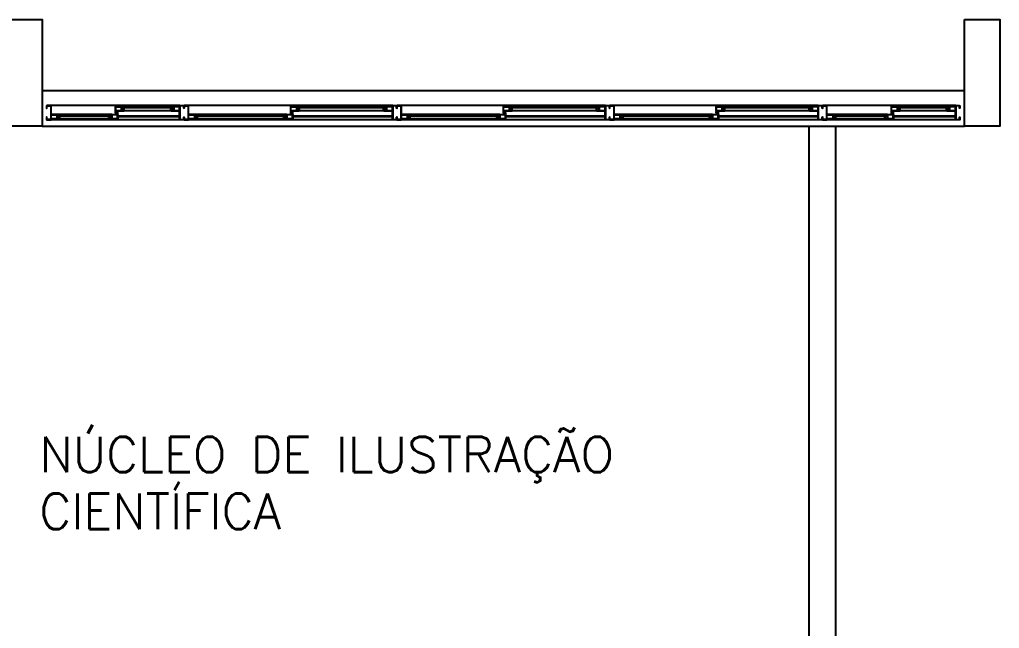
# Model space of a CAD drawing. Header units: millimetres. Extents: x 2801 to 3319, y 1187 to 1422.
# Drawn here: x 3144.62 to 3150.15, y 1280.17 to 1283.6 of the extents above; entities that cross this region are included whole.
import ezdxf

# ---------------------------------------------------------------- set-up
doc = ezdxf.new("R2010")
doc.units = ezdxf.units.MM
for name, color, linetype in [('AR-ALV', 2, 'Continuous'), ('AR-ESQ', 1, 'Continuous'), ('AR-ESTC', 3, 'Continuous'), ('AR-PEITORIL', 1, 'Continuous'), ('DT-ESQ-BAGUETE-C', 2, 'Continuous'), ('DT-ESQ-BAGUETE-V', 1, 'Continuous'), ('DT-ESQ-CHAPA DOBRADA-V', 1, 'Continuous'), ('DT-ESQ-PERFIL CADEIRA-C', 2, 'Continuous'), ('DT-ESQ-PERFIL CADEIRA-V', 1, 'Continuous'), ('DT-ESQ-PERFIL U SIMPLES-C', 2, 'Continuous'), ('DT-ESQ-PERFIL U-C', 2, 'Continuous'), ('DT-ESQ-PERFIL U-V', 1, 'Continuous'), ('DT-ESQ-VIDRO-C', 2, 'Continuous'), ('TEXTO', 2, 'Continuous')]:
    doc.layers.add(name, color=color, linetype=linetype)
doc.styles.add('UNB-100', font='simplex.shx', dxfattribs={"height": 0.2})

# ---------------------------------------------------------------- blocks, each defined once
blk = doc.blocks.new('EF65-P')
at = {"layer": 'DT-ESQ-BAGUETE-C', "ltscale": 0.1}
for points in [[(0.4225, -0.055), (0.409, -0.055), (0.409, -0.0535), (0.422, -0.0535, 0.414214), (0.4225, -0.053), (0.4225, -0.042, 0.414214), (0.422, -0.0415), (0.409, -0.0415), (0.409, -0.04), (0.4225, -0.04, -0.414214), (0.424, -0.0415), (0.424, -0.0535, -0.414214)], [(0.7015, -0.055), (0.715, -0.055), (0.715, -0.0535), (0.702, -0.0535, -0.414214), (0.7015, -0.053), (0.7015, -0.042, -0.414214), (0.702, -0.0415), (0.715, -0.0415), (0.715, -0.04), (0.7015, -0.04, 0.414214), (0.7, -0.0415), (0.7, -0.0535, 0.414214)], [(1.41, -0.055), (1.3965, -0.055), (1.3965, -0.0535), (1.4095, -0.0535, 0.414214), (1.41, -0.053), (1.41, -0.042, 0.414214), (1.4095, -0.0415), (1.3965, -0.0415), (1.3965, -0.04), (1.41, -0.04, -0.414214), (1.4115, -0.0415), (1.4115, -0.0535, -0.414214)], [(1.9015, -0.055), (1.915, -0.055), (1.915, -0.0535), (1.902, -0.0535, -0.414214), (1.9015, -0.053), (1.9015, -0.042, -0.414214), (1.902, -0.0415), (1.915, -0.0415), (1.915, -0.04), (1.9015, -0.04, 0.414214), (1.9, -0.0415), (1.9, -0.0535, 0.414214)], [(2.61, -0.055), (2.5965, -0.055), (2.5965, -0.0535), (2.6095, -0.0535, 0.414214), (2.61, -0.053), (2.61, -0.042, 0.414214), (2.6095, -0.0415), (2.5965, -0.0415), (2.5965, -0.04), (2.61, -0.04, -0.414214), (2.6115, -0.0415), (2.6115, -0.0535, -0.414214)], [(3.1015, -0.055), (3.115, -0.055), (3.115, -0.0535), (3.102, -0.0535, -0.414214), (3.1015, -0.053), (3.1015, -0.042, -0.414214), (3.102, -0.0415), (3.115, -0.0415), (3.115, -0.04), (3.1015, -0.04, 0.414214), (3.1, -0.0415), (3.1, -0.0535, 0.414214)], [(3.81, -0.055), (3.7965, -0.055), (3.7965, -0.0535), (3.8095, -0.0535, 0.414214), (3.81, -0.053), (3.81, -0.042, 0.414214), (3.8095, -0.0415), (3.7965, -0.0415), (3.7965, -0.04), (3.81, -0.04, -0.414214), (3.8115, -0.0415), (3.8115, -0.0535, -0.414214)], [(4.3015, -0.055), (4.315, -0.055), (4.315, -0.0535), (4.302, -0.0535, -0.414214), (4.3015, -0.053), (4.3015, -0.042, -0.414214), (4.302, -0.0415), (4.315, -0.0415), (4.315, -0.04), (4.3015, -0.04, 0.414214), (4.3, -0.0415), (4.3, -0.0535, 0.414214)], [(4.7975, -0.055), (4.784, -0.055), (4.784, -0.0535), (4.797, -0.0535, 0.414214), (4.7975, -0.053), (4.7975, -0.042, 0.414214), (4.797, -0.0415), (4.784, -0.0415), (4.784, -0.04), (4.7975, -0.04, -0.414214), (4.799, -0.0415), (4.799, -0.0535, -0.414214)], [(5.0765, -0.055), (5.09, -0.055), (5.09, -0.0535), (5.077, -0.0535, -0.414214), (5.0765, -0.053), (5.0765, -0.042, -0.414214), (5.077, -0.0415), (5.09, -0.0415), (5.09, -0.04), (5.0765, -0.04, 0.414214), (5.075, -0.0415), (5.075, -0.0535, 0.414214)], [(0.0735, -0.1), (0.06, -0.1), (0.06, -0.0985), (0.073, -0.0985, 0.414214), (0.0735, -0.098), (0.0735, -0.087, 0.414214), (0.073, -0.0865), (0.06, -0.0865), (0.06, -0.085), (0.0735, -0.085, -0.414214), (0.075, -0.0865), (0.075, -0.0985, -0.414214)], [(0.339, -0.1), (0.3525, -0.1), (0.3525, -0.0985), (0.3395, -0.0985, -0.414214), (0.339, -0.098), (0.339, -0.087, -0.414214), (0.3395, -0.0865), (0.3525, -0.0865), (0.3525, -0.085), (0.339, -0.085, 0.414214), (0.3375, -0.0865), (0.3375, -0.0985, 0.414214)], [(0.8485, -0.1), (0.835, -0.1), (0.835, -0.0985), (0.848, -0.0985, 0.414214), (0.8485, -0.098), (0.8485, -0.087, 0.414214), (0.848, -0.0865), (0.835, -0.0865), (0.835, -0.085), (0.8485, -0.085, -0.414214), (0.85, -0.0865), (0.85, -0.0985, -0.414214)], [(1.3265, -0.1), (1.34, -0.1), (1.34, -0.0985), (1.327, -0.0985, -0.414214), (1.3265, -0.098), (1.3265, -0.087, -0.414214), (1.327, -0.0865), (1.34, -0.0865), (1.34, -0.085), (1.3265, -0.085, 0.414214), (1.325, -0.0865), (1.325, -0.0985, 0.414214)], [(2.0485, -0.1), (2.035, -0.1), (2.035, -0.0985), (2.048, -0.0985, 0.414214), (2.0485, -0.098), (2.0485, -0.087, 0.414214), (2.048, -0.0865), (2.035, -0.0865), (2.035, -0.085), (2.0485, -0.085, -0.414214), (2.05, -0.0865), (2.05, -0.0985, -0.414214)], [(2.5265, -0.1), (2.54, -0.1), (2.54, -0.0985), (2.527, -0.0985, -0.414214), (2.5265, -0.098), (2.5265, -0.087, -0.414214), (2.527, -0.0865), (2.54, -0.0865), (2.54, -0.085), (2.5265, -0.085, 0.414214), (2.525, -0.0865), (2.525, -0.0985, 0.414214)], [(3.2485, -0.1), (3.235, -0.1), (3.235, -0.0985), (3.248, -0.0985, 0.414214), (3.2485, -0.098), (3.2485, -0.087, 0.414214), (3.248, -0.0865), (3.235, -0.0865), (3.235, -0.085), (3.2485, -0.085, -0.414214), (3.25, -0.0865), (3.25, -0.0985, -0.414214)], [(3.7265, -0.1), (3.74, -0.1), (3.74, -0.0985), (3.727, -0.0985, -0.414214), (3.7265, -0.098), (3.7265, -0.087, -0.414214), (3.727, -0.0865), (3.74, -0.0865), (3.74, -0.085), (3.7265, -0.085, 0.414214), (3.725, -0.0865), (3.725, -0.0985, 0.414214)], [(4.4485, -0.1), (4.435, -0.1), (4.435, -0.0985), (4.448, -0.0985, 0.414214), (4.4485, -0.098), (4.4485, -0.087, 0.414214), (4.448, -0.0865), (4.435, -0.0865), (4.435, -0.085), (4.4485, -0.085, -0.414214), (4.45, -0.0865), (4.45, -0.0985, -0.414214)], [(4.714, -0.1), (4.7275, -0.1), (4.7275, -0.0985), (4.7145, -0.0985, -0.414214), (4.714, -0.098), (4.714, -0.087, -0.414214), (4.7145, -0.0865), (4.7275, -0.0865), (4.7275, -0.085), (4.714, -0.085, 0.414214), (4.7125, -0.0865), (4.7125, -0.0985, 0.414214)]]:
    blk.add_lwpolyline(points, format="xyb", close=True, dxfattribs=at)
at = {"layer": 'DT-ESQ-BAGUETE-V', "ltscale": 0.1}
for p, q in [((0.4225, -0.04), (0.7015, -0.04)), ((1.41, -0.04), (1.9015, -0.04)), ((2.61, -0.04), (3.1015, -0.04)), ((3.81, -0.04), (4.3015, -0.04)), ((4.7975, -0.04), (5.0765, -0.04)), ((0.0735, -0.085), (0.339, -0.085)), ((0.8485, -0.085), (1.3265, -0.085)), ((2.0485, -0.085), (2.5265, -0.085)), ((3.2485, -0.085), (3.7265, -0.085)), ((4.4485, -0.085), (4.714, -0.085))]:
    blk.add_line(p, q, dxfattribs=at)
at = {"layer": 'DT-ESQ-CHAPA DOBRADA-V', "ltscale": 0.1}
for p, q in [((0.025, -0.052), (0.374, -0.052)), ((0.025, -0.055), (0.374, -0.055)), ((0.8, -0.052), (1.3615, -0.052)), ((0.8, -0.055), (1.3615, -0.055)), ((2, -0.052), (2.5615, -0.052)), ((2, -0.055), (2.5615, -0.055)), ((3.2, -0.052), (3.7615, -0.052)), ((3.2, -0.055), (3.7615, -0.055)), ((4.4, -0.052), (4.749, -0.052)), ((4.4, -0.055), (4.749, -0.055))]:
    blk.add_line(p, q, dxfattribs=at)
at = {"layer": 'DT-ESQ-PERFIL CADEIRA-C', "ltscale": 0.1}
for p, q in [((0.025, -0.1085), (0.0735, -0.1085)), ((0.3855, -0.1085), (0.339, -0.1085)), ((0.376, -0.0635), (0.4225, -0.0635)), ((0.75, -0.0635), (0.7015, -0.0635)), ((0.8, -0.1085), (0.8485, -0.1085)), ((1.373, -0.1085), (1.3265, -0.1085)), ((1.3635, -0.0635), (1.41, -0.0635)), ((1.95, -0.0635), (1.9015, -0.0635)), ((2, -0.1085), (2.0485, -0.1085)), ((2.573, -0.1085), (2.5265, -0.1085)), ((2.5635, -0.0635), (2.61, -0.0635)), ((3.15, -0.0635), (3.1015, -0.0635)), ((3.2, -0.1085), (3.2485, -0.1085)), ((3.773, -0.1085), (3.7265, -0.1085)), ((3.7635, -0.0635), (3.81, -0.0635)), ((4.35, -0.0635), (4.3015, -0.0635)), ((4.4, -0.1085), (4.4485, -0.1085)), ((4.7605, -0.1085), (4.714, -0.1085)), ((4.751, -0.0635), (4.7975, -0.0635)), ((5.125, -0.0635), (5.0765, -0.0635))]:
    blk.add_line(p, q, dxfattribs=at)
for points in [[(0.4225, -0.062, -1), (0.4225, -0.065), (0.376, -0.065, -0.414214), (0.374, -0.063), (0.374, -0.042, -0.414214), (0.376, -0.04), (0.4075, -0.04, -0.414214), (0.409, -0.0415), (0.409, -0.062)], [(0.409, -0.0635, -0.198913), (0.4079, -0.0631, -0.198913), (0.4075, -0.062), (0.4075, -0.042, 0.414214), (0.407, -0.0415), (0.376, -0.0415, 0.414214), (0.3755, -0.042), (0.3755, -0.063, 0.414214), (0.376, -0.0635)], [(0.7015, -0.065), (0.75, -0.065), (0.75, -0.0635), (0.715, -0.0635, 0.198912), (0.7161, -0.0631, 0.198913), (0.7165, -0.062), (0.7165, -0.042, -0.414214), (0.717, -0.0415), (0.75, -0.0415), (0.75, -0.04), (0.7165, -0.04, 0.414214), (0.715, -0.0415), (0.715, -0.0535), (0.715, -0.055), (0.715, -0.062), (0.7015, -0.062, 1)], [(1.41, -0.062, -1), (1.41, -0.065), (1.3635, -0.065, -0.414214), (1.3615, -0.063), (1.3615, -0.042, -0.414214), (1.3635, -0.04), (1.395, -0.04, -0.414214), (1.3965, -0.0415), (1.3965, -0.062)], [(1.3965, -0.0635, -0.198913), (1.3954, -0.0631, -0.198913), (1.395, -0.062), (1.395, -0.042, 0.414214), (1.3945, -0.0415), (1.3635, -0.0415, 0.414214), (1.363, -0.042), (1.363, -0.063, 0.414214), (1.3635, -0.0635)], [(1.9015, -0.065), (1.95, -0.065), (1.95, -0.0635), (1.915, -0.0635, 0.198912), (1.9161, -0.0631, 0.198913), (1.9165, -0.062), (1.9165, -0.042, -0.414214), (1.917, -0.0415), (1.95, -0.0415), (1.95, -0.04), (1.9165, -0.04, 0.414214), (1.915, -0.0415), (1.915, -0.0535), (1.915, -0.055), (1.915, -0.062), (1.9015, -0.062, 1)], [(2.61, -0.062, -1), (2.61, -0.065), (2.5635, -0.065, -0.414214), (2.5615, -0.063), (2.5615, -0.042, -0.414214), (2.5635, -0.04), (2.595, -0.04, -0.414214), (2.5965, -0.0415), (2.5965, -0.062)], [(2.5965, -0.0635, -0.198913), (2.5954, -0.0631, -0.198913), (2.595, -0.062), (2.595, -0.042, 0.414214), (2.5945, -0.0415), (2.5635, -0.0415, 0.414214), (2.563, -0.042), (2.563, -0.063, 0.414214), (2.5635, -0.0635)], [(3.1015, -0.065), (3.15, -0.065), (3.15, -0.0635), (3.115, -0.0635, 0.198912), (3.1161, -0.0631, 0.198913), (3.1165, -0.062), (3.1165, -0.042, -0.414214), (3.117, -0.0415), (3.15, -0.0415), (3.15, -0.04), (3.1165, -0.04, 0.414214), (3.115, -0.0415), (3.115, -0.0535), (3.115, -0.055), (3.115, -0.062), (3.1015, -0.062, 1)], [(3.81, -0.062, -1), (3.81, -0.065), (3.7635, -0.065, -0.414214), (3.7615, -0.063), (3.7615, -0.042, -0.414214), (3.7635, -0.04), (3.795, -0.04, -0.414214), (3.7965, -0.0415), (3.7965, -0.062)], [(3.7965, -0.0635, -0.198913), (3.7954, -0.0631, -0.198913), (3.795, -0.062), (3.795, -0.042, 0.414214), (3.7945, -0.0415), (3.7635, -0.0415, 0.414214), (3.763, -0.042), (3.763, -0.063, 0.414214), (3.7635, -0.0635)], [(4.3015, -0.065), (4.35, -0.065), (4.35, -0.0635), (4.315, -0.0635, 0.198912), (4.3161, -0.0631, 0.198913), (4.3165, -0.062), (4.3165, -0.042, -0.414214), (4.317, -0.0415), (4.35, -0.0415), (4.35, -0.04), (4.3165, -0.04, 0.414214), (4.315, -0.0415), (4.315, -0.0535), (4.315, -0.055), (4.315, -0.062), (4.3015, -0.062, 1)], [(4.7975, -0.062, -1), (4.7975, -0.065), (4.751, -0.065, -0.414214), (4.749, -0.063), (4.749, -0.042, -0.414214), (4.751, -0.04), (4.7825, -0.04, -0.414214), (4.784, -0.0415), (4.784, -0.062)], [(4.784, -0.0635, -0.198913), (4.7829, -0.0631, -0.198913), (4.7825, -0.062), (4.7825, -0.042, 0.414214), (4.782, -0.0415), (4.751, -0.0415, 0.414214), (4.7505, -0.042), (4.7505, -0.063, 0.414214), (4.751, -0.0635)], [(5.0765, -0.065), (5.125, -0.065), (5.125, -0.0635), (5.09, -0.0635, 0.198912), (5.0911, -0.0631, 0.198913), (5.0915, -0.062), (5.0915, -0.042, -0.414214), (5.092, -0.0415), (5.125, -0.0415), (5.125, -0.04), (5.0915, -0.04, 0.414214), (5.09, -0.0415), (5.09, -0.0535), (5.09, -0.055), (5.09, -0.062), (5.0765, -0.062, 1)], [(0.0735, -0.11), (0.025, -0.11), (0.025, -0.1085), (0.06, -0.1085, -0.198912), (0.0589, -0.1081, -0.198913), (0.0585, -0.107), (0.0585, -0.087, 0.414214), (0.058, -0.0865), (0.025, -0.0865), (0.025, -0.085), (0.0585, -0.085, -0.414214), (0.06, -0.0865), (0.06, -0.0985), (0.06, -0.1), (0.06, -0.107), (0.0735, -0.107, -1)], [(0.339, -0.107, 1), (0.339, -0.11), (0.3855, -0.11, 0.414214), (0.3875, -0.108), (0.3875, -0.087, 0.414214), (0.3855, -0.085), (0.354, -0.085, 0.414214), (0.3525, -0.0865), (0.3525, -0.107)], [(0.3525, -0.1085, 0.198913), (0.3536, -0.1081, 0.198913), (0.354, -0.107), (0.354, -0.087, -0.414214), (0.3545, -0.0865), (0.3855, -0.0865, -0.414214), (0.386, -0.087), (0.386, -0.108, -0.414214), (0.3855, -0.1085)], [(0.8485, -0.11), (0.8, -0.11), (0.8, -0.1085), (0.835, -0.1085, -0.198912), (0.8339, -0.1081, -0.198913), (0.8335, -0.107), (0.8335, -0.087, 0.414214), (0.833, -0.0865), (0.8, -0.0865), (0.8, -0.085), (0.8335, -0.085, -0.414214), (0.835, -0.0865), (0.835, -0.0985), (0.835, -0.1), (0.835, -0.107), (0.8485, -0.107, -1)], [(1.3265, -0.107, 1), (1.3265, -0.11), (1.373, -0.11, 0.414214), (1.375, -0.108), (1.375, -0.087, 0.414214), (1.373, -0.085), (1.3415, -0.085, 0.414214), (1.34, -0.0865), (1.34, -0.107)], [(1.34, -0.1085, 0.198913), (1.3411, -0.1081, 0.198913), (1.3415, -0.107), (1.3415, -0.087, -0.414214), (1.342, -0.0865), (1.373, -0.0865, -0.414214), (1.3735, -0.087), (1.3735, -0.108, -0.414214), (1.373, -0.1085)], [(2.0485, -0.11), (2, -0.11), (2, -0.1085), (2.035, -0.1085, -0.198912), (2.0339, -0.1081, -0.198913), (2.0335, -0.107), (2.0335, -0.087, 0.414214), (2.033, -0.0865), (2, -0.0865), (2, -0.085), (2.0335, -0.085, -0.414214), (2.035, -0.0865), (2.035, -0.0985), (2.035, -0.1), (2.035, -0.107), (2.0485, -0.107, -1)], [(2.5265, -0.107, 1), (2.5265, -0.11), (2.573, -0.11, 0.414214), (2.575, -0.108), (2.575, -0.087, 0.414214), (2.573, -0.085), (2.5415, -0.085, 0.414214), (2.54, -0.0865), (2.54, -0.107)], [(2.54, -0.1085, 0.198913), (2.5411, -0.1081, 0.198913), (2.5415, -0.107), (2.5415, -0.087, -0.414214), (2.542, -0.0865), (2.573, -0.0865, -0.414214), (2.5735, -0.087), (2.5735, -0.108, -0.414214), (2.573, -0.1085)], [(3.2485, -0.11), (3.2, -0.11), (3.2, -0.1085), (3.235, -0.1085, -0.198912), (3.2339, -0.1081, -0.198913), (3.2335, -0.107), (3.2335, -0.087, 0.414214), (3.233, -0.0865), (3.2, -0.0865), (3.2, -0.085), (3.2335, -0.085, -0.414214), (3.235, -0.0865), (3.235, -0.0985), (3.235, -0.1), (3.235, -0.107), (3.2485, -0.107, -1)], [(3.7265, -0.107, 1), (3.7265, -0.11), (3.773, -0.11, 0.414214), (3.775, -0.108), (3.775, -0.087, 0.414214), (3.773, -0.085), (3.7415, -0.085, 0.414214), (3.74, -0.0865), (3.74, -0.107)], [(3.74, -0.1085, 0.198913), (3.7411, -0.1081, 0.198913), (3.7415, -0.107), (3.7415, -0.087, -0.414214), (3.742, -0.0865), (3.773, -0.0865, -0.414214), (3.7735, -0.087), (3.7735, -0.108, -0.414214), (3.773, -0.1085)], [(4.4485, -0.11), (4.4, -0.11), (4.4, -0.1085), (4.435, -0.1085, -0.198912), (4.4339, -0.1081, -0.198913), (4.4335, -0.107), (4.4335, -0.087, 0.414214), (4.433, -0.0865), (4.4, -0.0865), (4.4, -0.085), (4.4335, -0.085, -0.414214), (4.435, -0.0865), (4.435, -0.0985), (4.435, -0.1), (4.435, -0.107), (4.4485, -0.107, -1)], [(4.714, -0.107, 1), (4.714, -0.11), (4.7605, -0.11, 0.414214), (4.7625, -0.108), (4.7625, -0.087, 0.414214), (4.7605, -0.085), (4.729, -0.085, 0.414214), (4.7275, -0.0865), (4.7275, -0.107)], [(4.7275, -0.1085, 0.198913), (4.7286, -0.1081, 0.198913), (4.729, -0.107), (4.729, -0.087, -0.414214), (4.7295, -0.0865), (4.7605, -0.0865, -0.414214), (4.761, -0.087), (4.761, -0.108, -0.414214), (4.7605, -0.1085)]]:
    blk.add_lwpolyline(points, format="xyb", close=True, dxfattribs=at)
at = {"layer": 'DT-ESQ-PERFIL CADEIRA-V', "ltscale": 0.1}
for p, q in [((0.0735, -0.11), (0.339, -0.11)), ((0.4075, -0.065), (0.7015, -0.065)), ((0.8485, -0.11), (1.3265, -0.11)), ((1.395, -0.065), (1.9015, -0.065)), ((2.0485, -0.11), (2.5265, -0.11)), ((2.595, -0.065), (3.1015, -0.065)), ((3.2485, -0.11), (3.7265, -0.11)), ((3.795, -0.065), (4.3015, -0.065)), ((4.4485, -0.11), (4.714, -0.11)), ((4.7825, -0.065), (5.0765, -0.065))]:
    blk.add_line(p, q, dxfattribs=at)
at = {"layer": 'DT-ESQ-PERFIL U SIMPLES-C', "ltscale": 0.1}
for points in [[(0.376, -0.077), (0.384, -0.077), (0.384, -0.0755), (0.376, -0.0755, -0.414214), (0.3755, -0.075), (0.3755, -0.067, -0.414214), (0.376, -0.0665), (0.384, -0.0665), (0.384, -0.065), (0.376, -0.065, 0.414214), (0.374, -0.067), (0.374, -0.075, 0.414214)], [(0.3855, -0.073), (0.3775, -0.073), (0.3775, -0.0745), (0.3855, -0.0745, -0.414214), (0.386, -0.075), (0.386, -0.083, -0.414214), (0.3855, -0.0835), (0.3775, -0.0835), (0.3775, -0.085), (0.3855, -0.085, 0.414214), (0.3875, -0.083), (0.3875, -0.075, 0.414214)], [(1.3635, -0.077), (1.3715, -0.077), (1.3715, -0.0755), (1.3635, -0.0755, -0.414214), (1.363, -0.075), (1.363, -0.067, -0.414214), (1.3635, -0.0665), (1.3715, -0.0665), (1.3715, -0.065), (1.3635, -0.065, 0.414214), (1.3615, -0.067), (1.3615, -0.075, 0.414214)], [(1.373, -0.073), (1.365, -0.073), (1.365, -0.0745), (1.373, -0.0745, -0.414214), (1.3735, -0.075), (1.3735, -0.083, -0.414214), (1.373, -0.0835), (1.365, -0.0835), (1.365, -0.085), (1.373, -0.085, 0.414214), (1.375, -0.083), (1.375, -0.075, 0.414214)], [(2.5635, -0.077), (2.5715, -0.077), (2.5715, -0.0755), (2.5635, -0.0755, -0.414214), (2.563, -0.075), (2.563, -0.067, -0.414214), (2.5635, -0.0665), (2.5715, -0.0665), (2.5715, -0.065), (2.5635, -0.065, 0.414214), (2.5615, -0.067), (2.5615, -0.075, 0.414214)], [(2.573, -0.073), (2.565, -0.073), (2.565, -0.0745), (2.573, -0.0745, -0.414214), (2.5735, -0.075), (2.5735, -0.083, -0.414214), (2.573, -0.0835), (2.565, -0.0835), (2.565, -0.085), (2.573, -0.085, 0.414214), (2.575, -0.083), (2.575, -0.075, 0.414214)], [(3.7635, -0.077), (3.7715, -0.077), (3.7715, -0.0755), (3.7635, -0.0755, -0.414214), (3.763, -0.075), (3.763, -0.067, -0.414214), (3.7635, -0.0665), (3.7715, -0.0665), (3.7715, -0.065), (3.7635, -0.065, 0.414214), (3.7615, -0.067), (3.7615, -0.075, 0.414214)], [(3.773, -0.073), (3.765, -0.073), (3.765, -0.0745), (3.773, -0.0745, -0.414214), (3.7735, -0.075), (3.7735, -0.083, -0.414214), (3.773, -0.0835), (3.765, -0.0835), (3.765, -0.085), (3.773, -0.085, 0.414214), (3.775, -0.083), (3.775, -0.075, 0.414214)], [(4.751, -0.077), (4.759, -0.077), (4.759, -0.0755), (4.751, -0.0755, -0.414214), (4.7505, -0.075), (4.7505, -0.067, -0.414214), (4.751, -0.0665), (4.759, -0.0665), (4.759, -0.065), (4.751, -0.065, 0.414214), (4.749, -0.067), (4.749, -0.075, 0.414214)], [(4.7605, -0.073), (4.7525, -0.073), (4.7525, -0.0745), (4.7605, -0.0745, -0.414214), (4.761, -0.075), (4.761, -0.083, -0.414214), (4.7605, -0.0835), (4.7525, -0.0835), (4.7525, -0.085), (4.7605, -0.085, 0.414214), (4.7625, -0.083), (4.7625, -0.075, 0.414214)]]:
    blk.add_lwpolyline(points, format="xyb", close=True, dxfattribs=at)
at = {"layer": 'DT-ESQ-PERFIL U-C', "ltscale": 0.1}
for points in [[(0, -0.0365, -0.414214), (0.0015, -0.035), (0.0235, -0.035, -0.414214), (0.025, -0.0365), (0.025, -0.1135, -0.414214), (0.0235, -0.115), (0.0015, -0.115, -0.414214), (0, -0.1135), (0, -0.1), (0.0015, -0.1), (0.0015, -0.113, 0.414214), (0.002, -0.1135), (0.023, -0.1135, 0.414214), (0.0235, -0.113), (0.0235, -0.037, 0.414214), (0.023, -0.0365), (0.002, -0.0365, 0.414214), (0.0015, -0.037), (0.0015, -0.05), (0, -0.05)], [(0.775, -0.0365, 0.414214), (0.7735, -0.035), (0.7515, -0.035, 0.414214), (0.75, -0.0365), (0.75, -0.1135, 0.414214), (0.7515, -0.115), (0.7735, -0.115, 0.414214), (0.775, -0.1135), (0.775, -0.1), (0.7735, -0.1), (0.7735, -0.113, -0.414214), (0.773, -0.1135), (0.752, -0.1135, -0.414214), (0.7515, -0.113), (0.7515, -0.037, -0.414214), (0.752, -0.0365), (0.773, -0.0365, -0.414214), (0.7735, -0.037), (0.7735, -0.05), (0.775, -0.05)], [(0.775, -0.0365, -0.414214), (0.7765, -0.035), (0.7985, -0.035, -0.414214), (0.8, -0.0365), (0.8, -0.1135, -0.414214), (0.7985, -0.115), (0.7765, -0.115, -0.414214), (0.775, -0.1135), (0.775, -0.1), (0.7765, -0.1), (0.7765, -0.113, 0.414214), (0.777, -0.1135), (0.798, -0.1135, 0.414214), (0.7985, -0.113), (0.7985, -0.037, 0.414214), (0.798, -0.0365), (0.777, -0.0365, 0.414214), (0.7765, -0.037), (0.7765, -0.05), (0.775, -0.05)], [(1.975, -0.0365, 0.414214), (1.9735, -0.035), (1.9515, -0.035, 0.414214), (1.95, -0.0365), (1.95, -0.1135, 0.414214), (1.9515, -0.115), (1.9735, -0.115, 0.414214), (1.975, -0.1135), (1.975, -0.1), (1.9735, -0.1), (1.9735, -0.113, -0.414214), (1.973, -0.1135), (1.952, -0.1135, -0.414214), (1.9515, -0.113), (1.9515, -0.037, -0.414214), (1.952, -0.0365), (1.973, -0.0365, -0.414214), (1.9735, -0.037), (1.9735, -0.05), (1.975, -0.05)], [(1.975, -0.0365, -0.414214), (1.9765, -0.035), (1.9985, -0.035, -0.414214), (2, -0.0365), (2, -0.1135, -0.414214), (1.9985, -0.115), (1.9765, -0.115, -0.414214), (1.975, -0.1135), (1.975, -0.1), (1.9765, -0.1), (1.9765, -0.113, 0.414214), (1.977, -0.1135), (1.998, -0.1135, 0.414214), (1.9985, -0.113), (1.9985, -0.037, 0.414214), (1.998, -0.0365), (1.977, -0.0365, 0.414214), (1.9765, -0.037), (1.9765, -0.05), (1.975, -0.05)], [(3.175, -0.0365, 0.414214), (3.1735, -0.035), (3.1515, -0.035, 0.414214), (3.15, -0.0365), (3.15, -0.1135, 0.414214), (3.1515, -0.115), (3.1735, -0.115, 0.414214), (3.175, -0.1135), (3.175, -0.1), (3.1735, -0.1), (3.1735, -0.113, -0.414214), (3.173, -0.1135), (3.152, -0.1135, -0.414214), (3.1515, -0.113), (3.1515, -0.037, -0.414214), (3.152, -0.0365), (3.173, -0.0365, -0.414214), (3.1735, -0.037), (3.1735, -0.05), (3.175, -0.05)], [(3.175, -0.0365, -0.414214), (3.1765, -0.035), (3.1985, -0.035, -0.414214), (3.2, -0.0365), (3.2, -0.1135, -0.414214), (3.1985, -0.115), (3.1765, -0.115, -0.414214), (3.175, -0.1135), (3.175, -0.1), (3.1765, -0.1), (3.1765, -0.113, 0.414214), (3.177, -0.1135), (3.198, -0.1135, 0.414214), (3.1985, -0.113), (3.1985, -0.037, 0.414214), (3.198, -0.0365), (3.177, -0.0365, 0.414214), (3.1765, -0.037), (3.1765, -0.05), (3.175, -0.05)], [(4.375, -0.0365, 0.414214), (4.3735, -0.035), (4.3515, -0.035, 0.414214), (4.35, -0.0365), (4.35, -0.1135, 0.414214), (4.3515, -0.115), (4.3735, -0.115, 0.414214), (4.375, -0.1135), (4.375, -0.1), (4.3735, -0.1), (4.3735, -0.113, -0.414214), (4.373, -0.1135), (4.352, -0.1135, -0.414214), (4.3515, -0.113), (4.3515, -0.037, -0.414214), (4.352, -0.0365), (4.373, -0.0365, -0.414214), (4.3735, -0.037), (4.3735, -0.05), (4.375, -0.05)], [(4.375, -0.0365, -0.414214), (4.3765, -0.035), (4.3985, -0.035, -0.414214), (4.4, -0.0365), (4.4, -0.1135, -0.414214), (4.3985, -0.115), (4.3765, -0.115, -0.414214), (4.375, -0.1135), (4.375, -0.1), (4.3765, -0.1), (4.3765, -0.113, 0.414214), (4.377, -0.1135), (4.398, -0.1135, 0.414214), (4.3985, -0.113), (4.3985, -0.037, 0.414214), (4.398, -0.0365), (4.377, -0.0365, 0.414214), (4.3765, -0.037), (4.3765, -0.05), (4.375, -0.05)], [(5.15, -0.0365, 0.414214), (5.1485, -0.035), (5.1265, -0.035, 0.414214), (5.125, -0.0365), (5.125, -0.1135, 0.414214), (5.1265, -0.115), (5.1485, -0.115, 0.414214), (5.15, -0.1135), (5.15, -0.1), (5.1485, -0.1), (5.1485, -0.113, -0.414214), (5.148, -0.1135), (5.127, -0.1135, -0.414214), (5.1265, -0.113), (5.1265, -0.037, -0.414214), (5.127, -0.0365), (5.148, -0.0365, -0.414214), (5.1485, -0.037), (5.1485, -0.05), (5.15, -0.05)]]:
    blk.add_lwpolyline(points, format="xyb", close=True, dxfattribs=at)
at = {"layer": 'DT-ESQ-PERFIL U-V', "ltscale": 0.1}
for p, q in [((0.0235, -0.035), (0.7515, -0.035)), ((0.7985, -0.035), (1.9515, -0.035)), ((1.9985, -0.035), (3.1515, -0.035)), ((3.1985, -0.035), (4.3515, -0.035)), ((4.3985, -0.035), (5.1265, -0.035)), ((0.0235, -0.115), (0.7515, -0.115)), ((0.7985, -0.115), (1.9515, -0.115)), ((1.9985, -0.115), (3.1515, -0.115)), ((3.1985, -0.115), (4.3515, -0.115)), ((4.3985, -0.115), (5.1265, -0.115))]:
    blk.add_line(p, q, dxfattribs=at)
at = {"layer": 'DT-ESQ-VIDRO-C', "ltscale": 0.1}
for points in [[(0.063, -0.105), (0.063, -0.102), (0.3495, -0.102), (0.3495, -0.105)], [(0.7125, -0.06), (0.7125, -0.057), (0.4115, -0.057), (0.4115, -0.06)], [(0.838, -0.105), (0.838, -0.102), (1.337, -0.102), (1.337, -0.105)], [(1.9125, -0.06), (1.9125, -0.057), (1.399, -0.057), (1.399, -0.06)], [(2.038, -0.105), (2.038, -0.102), (2.537, -0.102), (2.537, -0.105)], [(3.1125, -0.06), (3.1125, -0.057), (2.599, -0.057), (2.599, -0.06)], [(3.238, -0.105), (3.238, -0.102), (3.737, -0.102), (3.737, -0.105)], [(4.3125, -0.06), (4.3125, -0.057), (3.799, -0.057), (3.799, -0.06)], [(4.438, -0.105), (4.438, -0.102), (4.7245, -0.102), (4.7245, -0.105)], [(5.0875, -0.06), (5.0875, -0.057), (4.7865, -0.057), (4.7865, -0.06)]]:
    blk.add_lwpolyline(points, close=True, dxfattribs=at)

msp = doc.modelspace()

# ---------------------------------------------------------------- linework, layer by layer
at = {"layer": 'AR-ALV'}
for p, q in [((3149.0749, 1277.1498), (3149.0749, 1282.9998)), ((3149.0749, 1282.9998), (3149.2249, 1282.9998)), ((3149.2249, 1275.9748), (3149.2249, 1282.9998))]:
    msp.add_line(p, q, dxfattribs=at)
at = {"layer": 'AR-ESTC'}
for points in [[(3144.5499, 1283.5998), (3144.7499, 1283.5998), (3144.7499, 1282.9998), (3144.5499, 1282.9998)], [(3149.9499, 1283.5998), (3150.1499, 1283.5998), (3150.1499, 1282.9998), (3149.9499, 1282.9998)]]:
    msp.add_lwpolyline(points, close=True, dxfattribs=at)
at = {"layer": 'AR-PEITORIL'}
for p, q in [((3144.7499, 1283.1998), (3149.9499, 1283.1998)), ((3144.7499, 1282.9998), (3149.9499, 1282.9998))]:
    msp.add_line(p, q, dxfattribs=at)

# ---------------------------------------------------------------- block references
at = {"layer": 'AR-ESQ', "rotation": 180}
msp.add_blockref('EF65-P', (3149.9249, 1282.9998), dxfattribs=at)

# ---------------------------------------------------------------- texts
at = {"layer": 'TEXTO', "style": 'UNB-100'}
for s, p in [('NÚCLEO DE ILUSTRAÇÃO  ', (3144.7338, 1281.0485)), ('CIENTÍFICA', (3144.7338, 1280.7286))]:
    msp.add_text(s, height=0.2, dxfattribs=at).set_placement(p)

doc.saveas('drawing.dxf')
